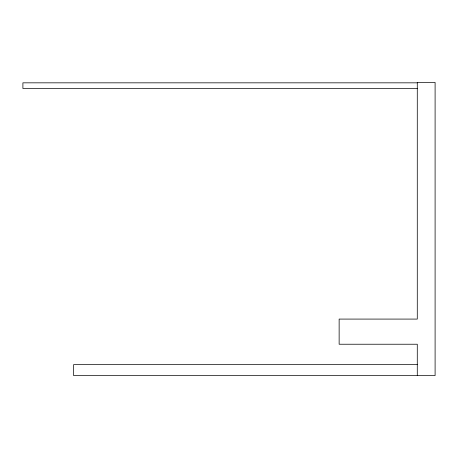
<?xml version="1.0" encoding="UTF-8"?>
<svg xmlns="http://www.w3.org/2000/svg" width="458" height="458" viewBox="0 0 458 458"><rect width="100%" height="100%" fill="white"/><g stroke="black" fill="none" stroke-linecap="round" stroke-linejoin="round"><path stroke-width="0.69" d="M417.284 82.835L22.9 82.835L22.9 88.503L417.284 88.503M417.284 364.637L73.589 364.637L73.589 375.571L435.1 375.571L435.1 82.429L417.284 82.429L417.284 319.083L339.138 319.083L339.138 344.233L417.284 344.233L417.284 375.571"/></g></svg>
